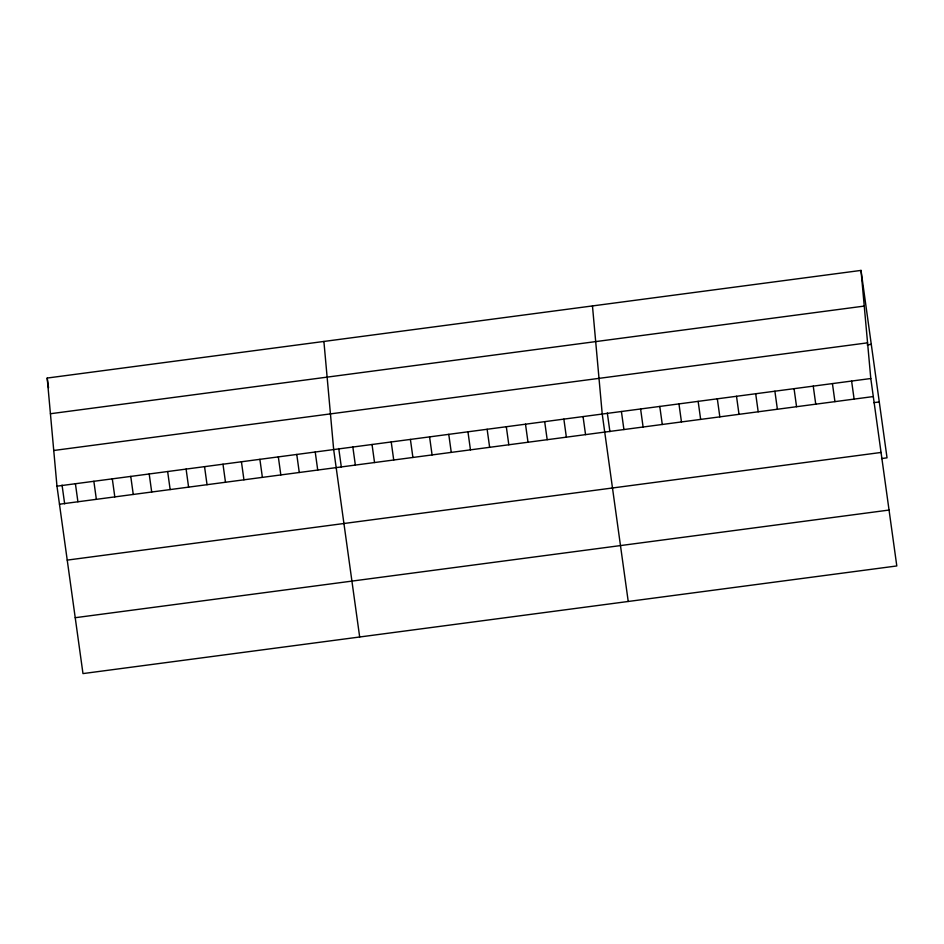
<?xml version="1.0" encoding="UTF-8"?>
<svg xmlns="http://www.w3.org/2000/svg" width="944" height="944" viewBox="0 0 944 944"><rect width="100%" height="100%" fill="white"/><g stroke="black" fill="none" stroke-linecap="round" stroke-linejoin="round"><path stroke-width="1.42" d="M861.022 270.409L870.793 378.52L896.8 565.952L82.978 673.591L56.97 486.172L47.2 378.048L861.022 270.409L887.03 457.828L881.554 458.56M50.421 413.732L864.244 306.08M53.737 450.489L867.571 342.837M867.182 344.89L871.288 344.348M56.97 486.172L870.793 378.52M59.472 504.214L873.294 396.563M873.802 402.663L879.277 401.943M67.225 560.111L881.047 452.459M75.213 617.706L889.047 510.055M851.606 381.057L854.108 399.1M832.431 383.594L834.933 401.637M813.244 386.131L815.746 404.174M794.057 388.668L796.559 406.711M774.882 391.205L777.384 409.259M755.696 393.742L758.197 411.796M736.509 396.279L739.01 414.333M717.322 398.816L719.835 416.87M698.147 401.353L700.649 419.407M678.96 403.89L681.462 421.944M659.773 406.427L662.287 424.481M640.598 408.964L643.1 427.018M621.412 411.501L623.913 429.555M607.322 412.988L609.918 431.703M628.232 601.47L602.225 414.038L592.466 305.927M583.05 416.575L585.551 434.629M563.863 419.112L566.365 437.166M544.676 421.649L547.19 439.703M525.501 424.186L528.003 442.24M506.314 426.723L508.816 444.777M487.128 429.26L489.641 447.314M467.953 431.809L470.454 449.851M448.766 434.346L451.267 452.388M429.579 436.883L432.081 454.925M410.404 439.42L412.906 457.462M391.217 441.957L393.719 459.999M372.03 444.494L374.532 462.536M352.844 447.031L355.357 465.073M338.754 448.506L341.35 467.233M359.676 636.999L333.669 449.568L323.898 341.457M315.225 452.011L317.727 470.053M296.77 454.442L299.272 472.496M278.327 456.884L280.828 474.938M259.883 459.327L262.385 477.381M241.428 461.769L243.941 479.812M222.985 464.212L225.486 482.254M204.541 466.643L207.043 484.697M186.098 469.085L188.599 487.139M167.643 471.528L170.156 489.57M149.199 473.971L151.701 492.013M130.756 476.401L133.257 494.455M112.301 478.844L114.814 496.898M93.857 481.287L96.359 499.341M75.414 483.729L77.915 501.771M47.2 378.048L48.545 387.772M62.056 485.11L64.652 503.825"/></g></svg>
